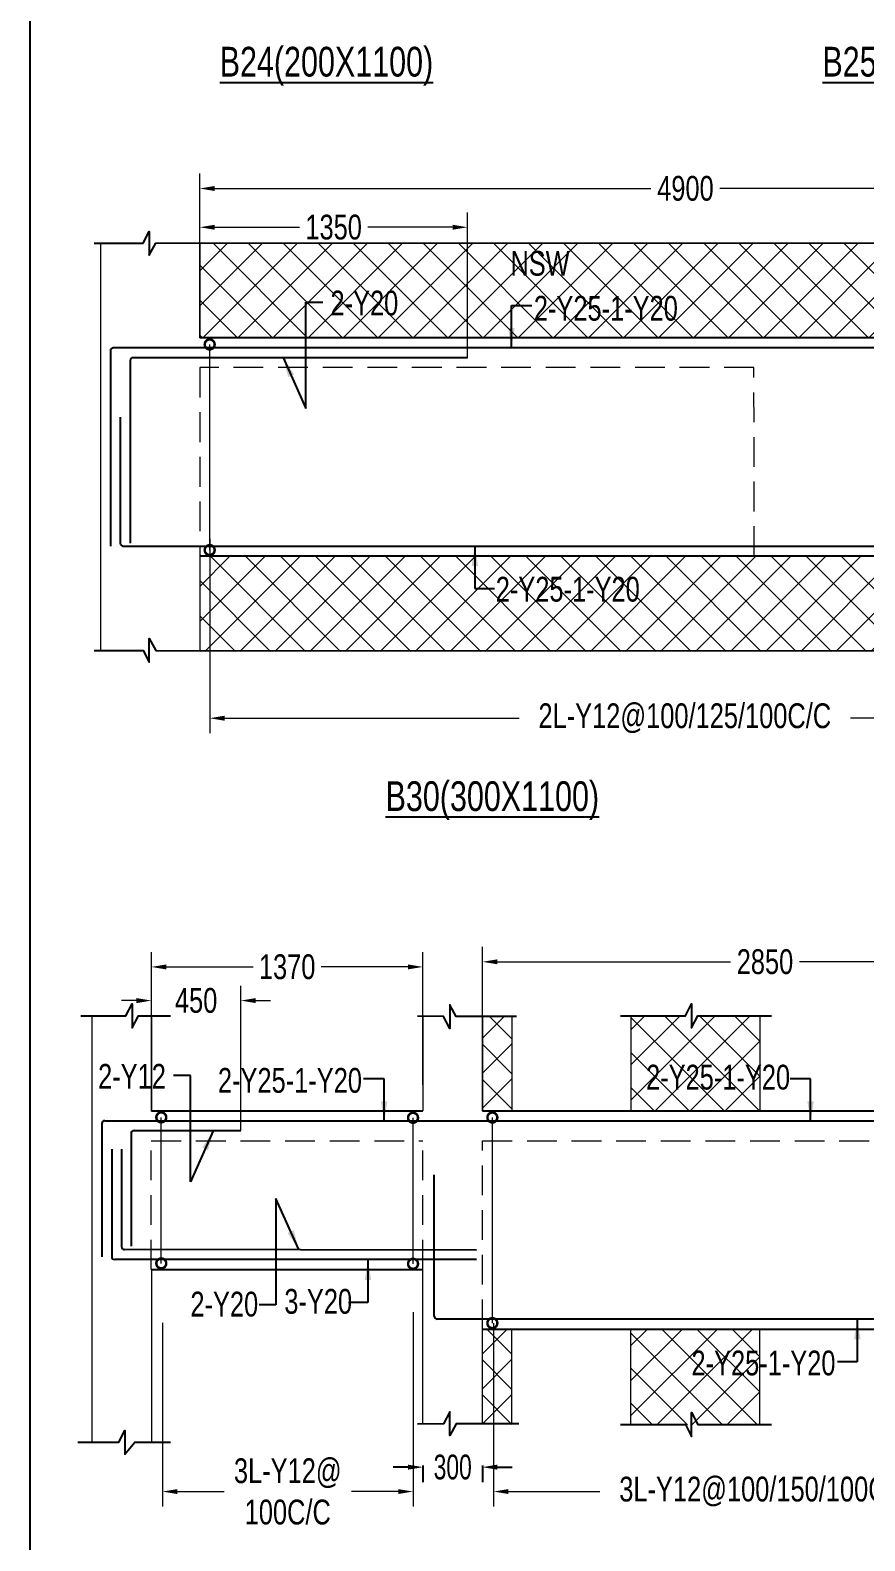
# Model space of a CAD drawing. Header units: millimetres. Extents: x -9667 to 132562, y -132456 to -91255.
# Drawn here: x -9667 to -5458, y -113561 to -105946 of the extents above; entities that cross this region are included whole.
import ezdxf

# ---------------------------------------------------------------- set-up
doc = ezdxf.new("R2010")
doc.units = ezdxf.units.MM
doc.header["$LTSCALE"] = 100
doc.header["$MEASUREMENT"] = 0
doc.linetypes.add('CONTINU', pattern=[0])
doc.linetypes.add('HIDDEN', pattern=[0.375, 0.25, -0.125])
doc.layers.get('Defpoints').update_dxf_attribs({"color": 1, "lineweight": 0})
for name, color, linetype in [('-S-ARROW', 253, 'Continuous'), ('-S-BMNO', 1, 'Continuous'), ('-S-MISC', 8, 'Continuous'), ('-STR-BEAM', 7, 'CONTINU'), ('-STR-REINF', 3, 'Continuous')]:
    doc.layers.add(name, color=color, linetype=linetype)
for name, color, linetype, lineweight in [('-S-STIRRUPS DIM', 6, 'Continuous', 9), ('-S-STIRUP', 11, 'Continuous', 9), ('-S-TEXT', 6, 'Continuous', 0), ('-STR-COLUMN', 5, 'HIDDEN', 13), ('S-COL HATCH', 9, 'Continuous', 0), ('SLAB LINE', 254, 'HIDDEN', 20)]:
    doc.layers.add(name, color=color, linetype=linetype, lineweight=lineweight)
doc.styles.add('BEAM-LS', font='romans.shx', dxfattribs={"width": 0.8})
doc.styles.add('SOBHA', font='swisscl.ttf', dxfattribs={"width": 0.9})
doc.styles.add('sobha.sed', font='swisscl.ttf')
doc.dimstyles.new('S-50', dxfattribs={"dimscale": 50, "dimtxt": 2.5, "dimasz": 2, "dimexe": 0.5, "dimexo": 0.25, "dimgap": 0.25, "dimtad": 0, "dimdec": 0, "dimrnd": 0.0005, "dimzin": 0, "dimdsep": 46, "dimtxsty": 'sobha.sed', "dimblk": 'OBLIQUE', "dimcen": 0.09, "dimclrd": 8, "dimclre": 8, "dimclrt": 6, "dimadec": 0, "dimazin": 0, "dimtfac": 1, "dimtdec": 0, "dimtofl": 0, "dimtmove": 2, "dimatfit": 3, "dimfxl": 0.18, "dimtolj": 1, "dimtzin": 0, "dimlwd": -1, "dimlwe": -1, "dimarcsym": 0})
doc.dimstyles.new('S-DIM50', dxfattribs={"dimscale": 50, "dimtxt": 2.5, "dimasz": 1.5, "dimexe": 1.5, "dimexo": 1, "dimgap": 0.5, "dimtad": 0, "dimdec": 0, "dimzin": 0, "dimdsep": 46, "dimtxsty": 'SOBHA', "dimcen": 0.09, "dimclrd": 256, "dimclre": 256, "dimclrt": 6, "dimadec": 5, "dimazin": 0, "dimtfac": 1, "dimtdec": 0, "dimtofl": 0, "dimtmove": 0, "dimatfit": 3, "dimfxl": 0.18, "dimtolj": 1, "dimtzin": 0, "dimlwd": -1, "dimlwe": -1, "dimarcsym": 0})
doc.dimstyles.new('STIRUP', dxfattribs={"dimscale": 50, "dimtxt": 2.5, "dimasz": 2.2, "dimexe": 0, "dimexo": 0, "dimgap": 0.5, "dimtad": 0, "dimdec": 0, "dimzin": 0, "dimdsep": 46, "dimtxsty": 'BEAM-LS', "dimblk": 'DOTSMALL', "dimcen": 0.09, "dimclrd": 256, "dimclre": 256, "dimclrt": 256, "dimadec": 5, "dimazin": 0, "dimtfac": 1, "dimtdec": 0, "dimtofl": 0, "dimtmove": 0, "dimatfit": 3, "dimldrblk": 'DOTSMALL', "dimfxl": 0, "dimfxlon": 1, "dimtolj": 1, "dimtzin": 0, "dimlwd": -1, "dimlwe": -1, "dimarcsym": 0})
pattern_1 = [(45, (269979.18, 10235.55), (-88.38835, 88.38835), []), (135, (269979.18, 10235.55), (-88.38835, -88.38835), [])]
pattern_2 = [(45, (269430.5, 6336.93), (-88.38835, 88.38835), []), (135, (269430.5, 6336.93), (-88.38835, -88.38835), [])]

# ---------------------------------------------------------------- blocks, each defined once
blk = doc.blocks.new('*D546')
at = {"layer": '-S-STIRRUPS DIM', "color": 251, "transparency": 16777216}
for p, q in [((-8812, -107079), (-8812, -106668.8)), ((-3913.1, -107497), (-3913.1, -106668.8)), ((-8737, -106743.8), (-6536.7, -106743.8)), ((-3988.1, -106743.8), (-6188.4, -106743.8))]:
    blk.add_line(p, q, dxfattribs=at)
for points in [[(-8737, -106731.3), (-8737, -106756.3), (-8812, -106743.8)], [(-3988.1, -106731.3), (-3988.1, -106756.3), (-3913.1, -106743.8)]]:
    blk.add_solid(points, dxfattribs=at)
at = {"layer": 'Defpoints', "color": 0, "transparency": 16777216}
for p in [(-3913.1, -106743.8), (-8812, -107079, 0), (-3913.1, -107497, 0)]:
    blk.add_point(p, dxfattribs=at)
at = {"layer": '-S-STIRRUPS DIM', "color": 6, "transparency": 16777216, "insert": (-6362.6, -106743.8), "char_height": 125, "attachment_point": 5, "style": 'sobha.sed'}
blk.add_mtext('\\A1;4900', dxfattribs=at)
blk = doc.blocks.new('*D549')
at = {"layer": '-S-STIRRUPS DIM', "color": 251, "transparency": 16777216}
for p, q in [((-8762.2, -108509.8), (-8762.2, -109489.4)), ((-3969.4, -108566.1), (-3969.4, -109489.4)), ((-8687.2, -109414.4), (-7201.7, -109414.4)), ((-4044.4, -109414.4), (-5529.8, -109414.4))]:
    blk.add_line(p, q, dxfattribs=at)
for points in [[(-8687.2, -109401.9), (-8687.2, -109426.9), (-8762.2, -109414.4)], [(-4044.4, -109401.9), (-4044.4, -109426.9), (-3969.4, -109414.4)]]:
    blk.add_solid(points, dxfattribs=at)
at = {"layer": 'Defpoints', "color": 0, "transparency": 16777216}
for p in [(-8762.2, -108509.8, 178586.6), (-3969.4, -108566.1, 0), (-3969.4, -109414.4)]:
    blk.add_point(p, dxfattribs=at)
at = {"layer": '-S-STIRRUPS DIM', "color": 6, "transparency": 16777216, "insert": (-6365.8, -109414.4), "char_height": 125, "attachment_point": 5, "style": 'sobha.sed'}
blk.add_mtext('\\A1;2L-Y12@100/125/100C/C', dxfattribs=at)
blk = doc.blocks.new('_Oblique')
at = {"color": 0, "linetype": 'ByBlock', "lineweight": -2}
blk.add_line((-0.5, -0.5), (0.5, 0.5), dxfattribs=at)
blk = doc.blocks.new('_DotSmall')
at = {"color": 0, "linetype": 'ByBlock', "const_width": 0.5}
blk.add_lwpolyline([(-0.0625, 0, 1), (0.0625, 0, 1)], format="xyb", close=True, dxfattribs=at)
blk = doc.blocks.new('*D554')
at = {"layer": '-S-STIRUP', "ltscale": 100, "transparency": 16777216}
blk.add_line((-8762.2, -108566.7), (-8762.2, -107530), dxfattribs=at)
at = {"layer": 'Defpoints', "color": 0, "linetype": 'CONTINU', "ltscale": 100, "transparency": 16777216}
for p in [(-8762.2, -107530), (-8762.2, -107530), (-8762.2, -108566.7)]:
    blk.add_point(p, dxfattribs=at)
at = {"layer": '-S-STIRUP', "linetype": 'CONTINU', "ltscale": 100, "transparency": 16777216, "xscale": 100, "yscale": 100, "zscale": 100}
for p, rotation in [((-8762.2, -107530), 90), ((-8762.2, -108566.7), 270)]:
    blk.add_blockref('_DotSmall', p, dxfattribs=dict(at, rotation=rotation))
blk = doc.blocks.new('*D562')
at = {"layer": '-S-STIRRUPS DIM', "color": 251, "transparency": 16777216}
for p, q in [((-8812, -107497), (-8812, -106864.2)), ((-7462, -107597.9), (-7462, -106864.2)), ((-8737, -106939.2), (-8308.9, -106939.2)), ((-7537, -106939.2), (-7965.1, -106939.2))]:
    blk.add_line(p, q, dxfattribs=at)
for points in [[(-8737, -106926.7), (-8737, -106951.7), (-8812, -106939.2)], [(-7537, -106926.7), (-7537, -106951.7), (-7462, -106939.2)]]:
    blk.add_solid(points, dxfattribs=at)
at = {"layer": 'Defpoints', "color": 0, "transparency": 16777216}
for p in [(-8812, -106939.2), (-8812, -107497, 0), (-7462, -107597.9, 0)]:
    blk.add_point(p, dxfattribs=at)
at = {"layer": '-S-STIRRUPS DIM', "color": 6, "transparency": 16777216, "insert": (-8137, -106939.2), "char_height": 125, "attachment_point": 5, "style": 'sobha.sed'}
blk.add_mtext('\\A1;1350', dxfattribs=at)
blk = doc.blocks.new('*D576')
at = {"layer": '-S-STIRRUPS DIM', "color": 251, "transparency": 16777216}
for p, q in [((-7386.4, -111393.7), (-7386.4, -110567.4)), ((-4536.4, -110977.6), (-4536.4, -110567.4)), ((-7311.4, -110642.4), (-6134.7, -110642.4)), ((-4611.4, -110642.4), (-5788.1, -110642.4))]:
    blk.add_line(p, q, dxfattribs=at)
for points in [[(-7311.4, -110629.9), (-7311.4, -110654.9), (-7386.4, -110642.4)], [(-4611.4, -110629.9), (-4611.4, -110654.9), (-4536.4, -110642.4)]]:
    blk.add_solid(points, dxfattribs=at)
at = {"layer": 'Defpoints', "color": 0, "transparency": 16777216}
for p in [(-7386.4, -110642.4), (-4536.4, -110977.6, 0), (-7386.4, -111393.7, 0)]:
    blk.add_point(p, dxfattribs=at)
at = {"layer": '-S-STIRRUPS DIM', "color": 6, "transparency": 16777216, "insert": (-5961.4, -110642.4), "char_height": 125, "attachment_point": 5, "style": 'sobha.sed'}
blk.add_mtext('\\A1;2850', dxfattribs=at)
blk = doc.blocks.new('*D579')
at = {"layer": '-S-STIRRUPS DIM', "color": 251, "transparency": 16777216}
for p, q in [((-7330.2, -112463.9), (-7330.2, -113388)), ((-4586.3, -112408.4), (-4586.3, -113388)), ((-7255.2, -113313), (-6794.3, -113313)), ((-4661.3, -113313), (-5122.1, -113313))]:
    blk.add_line(p, q, dxfattribs=at)
for points in [[(-7255.2, -113300.5), (-7255.2, -113325.5), (-7330.2, -113313)], [(-4661.3, -113300.5), (-4661.3, -113325.5), (-4586.3, -113313)]]:
    blk.add_solid(points, dxfattribs=at)
at = {"layer": 'Defpoints', "color": 0, "transparency": 16777216}
for p in [(-7330.2, -112463.9, 0), (-4586.3, -112408.4, 178586.6), (-7330.2, -113313)]:
    blk.add_point(p, dxfattribs=at)
at = {"layer": '-S-STIRRUPS DIM', "color": 6, "transparency": 16777216, "insert": (-5958.2, -113313), "char_height": 125, "attachment_point": 5, "style": 'sobha.sed'}
blk.add_mtext('\\A1;3L-Y12@100/150/100C/C', dxfattribs=at)
blk = doc.blocks.new('*D580')
at = {"layer": '-S-STIRRUPS DIM', "color": 251, "transparency": 16777216}
for p, q in [((-9000.1, -112462.7), (-9000.1, -113388)), ((-7736.5, -112407.9), (-7736.5, -113388)), ((-8925.1, -113313), (-8689.1, -113313)), ((-7811.5, -113313), (-8047.6, -113313))]:
    blk.add_line(p, q, dxfattribs=at)
for points in [[(-8925.1, -113300.5), (-8925.1, -113325.5), (-9000.1, -113313)], [(-7811.5, -113300.5), (-7811.5, -113325.5), (-7736.5, -113313)]]:
    blk.add_solid(points, dxfattribs=at)
at = {"layer": 'Defpoints', "color": 0, "transparency": 16777216}
for p in [(-9000.1, -112462.7, 0), (-7736.5, -112407.9, 178586.6), (-9000.1, -113313)]:
    blk.add_point(p, dxfattribs=at)
at = {"layer": '-S-STIRRUPS DIM', "color": 6, "transparency": 16777216, "insert": (-8368.3, -113313), "char_height": 125, "attachment_point": 5, "style": 'sobha.sed'}
blk.add_mtext('\\A1;3L-Y12@\\P100C/C', dxfattribs=at)
blk = doc.blocks.new('*D581')
at = {"layer": '-S-STIRRUPS DIM', "color": 251, "transparency": 16777216}
for p, q in [((-9056.4, -111262.1), (-9056.4, -110593.1)), ((-7686.4, -111262.1), (-7686.4, -110593.1)), ((-8981.4, -110668.1), (-8543.3, -110668.1)), ((-7761.4, -110668.1), (-8199.5, -110668.1))]:
    blk.add_line(p, q, dxfattribs=at)
for points in [[(-8981.4, -110655.6), (-8981.4, -110680.6), (-9056.4, -110668.1)], [(-7761.4, -110655.6), (-7761.4, -110680.6), (-7686.4, -110668.1)]]:
    blk.add_solid(points, dxfattribs=at)
at = {"layer": 'Defpoints', "color": 0, "transparency": 16777216}
for p in [(-9056.4, -110668.1), (-9056.4, -111262.1), (-7686.4, -111262.1, 0)]:
    blk.add_point(p, dxfattribs=at)
at = {"layer": '-S-STIRRUPS DIM', "color": 6, "transparency": 16777216, "insert": (-8371.4, -110668.1), "char_height": 125, "attachment_point": 5, "style": 'sobha.sed'}
blk.add_mtext('\\A1;1370', dxfattribs=at)
blk = doc.blocks.new('*D583')
at = {"layer": '-S-STIRUP', "ltscale": 100, "transparency": 16777216}
blk.add_line((-9006.4, -112162.7), (-9006.4, -111426.5), dxfattribs=at)
at = {"layer": 'Defpoints', "color": 0, "linetype": 'CONTINU', "ltscale": 100, "transparency": 16777216}
for p in [(-9006.4, -111426.5), (-9006.4, -111426.5), (-9006.4, -112162.7, 0)]:
    blk.add_point(p, dxfattribs=at)
at = {"layer": '-S-STIRUP', "linetype": 'CONTINU', "ltscale": 100, "transparency": 16777216, "xscale": 100, "yscale": 100, "zscale": 100}
for p, rotation in [((-9006.4, -111426.5), 90), ((-9006.4, -112162.7), 270)]:
    blk.add_blockref('_DotSmall', p, dxfattribs=dict(at, rotation=rotation))
blk = doc.blocks.new('*D586')
at = {"layer": '-S-STIRUP', "ltscale": 100, "transparency": 16777216}
blk.add_line((-7736.5, -112164.9), (-7736.5, -111428.6), dxfattribs=at)
at = {"layer": 'Defpoints', "color": 0, "linetype": 'CONTINU', "ltscale": 100, "transparency": 16777216}
for p in [(-7736.5, -111428.6), (-7736.3, -111428.6), (-7736.5, -112164.9, 0)]:
    blk.add_point(p, dxfattribs=at)
at = {"layer": '-S-STIRUP', "linetype": 'CONTINU', "ltscale": 100, "transparency": 16777216, "xscale": 100, "yscale": 100, "zscale": 100}
for p, rotation in [((-7736.5, -111428.6), 90), ((-7736.5, -112164.9), 270)]:
    blk.add_blockref('_DotSmall', p, dxfattribs=dict(at, rotation=rotation))
blk = doc.blocks.new('*D587')
at = {"layer": '-S-STIRUP', "ltscale": 100, "transparency": 16777216}
blk.add_line((-7336.4, -112463.9), (-7336.4, -111427.2), dxfattribs=at)
at = {"layer": 'Defpoints', "color": 0, "linetype": 'CONTINU', "ltscale": 100, "transparency": 16777216}
for p in [(-7336.4, -111427.2), (-7336.4, -111427.2), (-7336.4, -112463.9)]:
    blk.add_point(p, dxfattribs=at)
at = {"layer": '-S-STIRUP', "linetype": 'CONTINU', "ltscale": 100, "transparency": 16777216, "xscale": 100, "yscale": 100, "zscale": 100}
for p, rotation in [((-7336.4, -111427.2), 90), ((-7336.4, -112463.9), 270)]:
    blk.add_blockref('_DotSmall', p, dxfattribs=dict(at, rotation=rotation))
blk = doc.blocks.new('*D573')
at = {"layer": '-S-STIRRUPS DIM', "color": 251, "transparency": 16777216}
for p, q in [((-9056.4, -111395.6), (-9056.4, -110762.8)), ((-8604.6, -111493.4), (-8604.6, -110762.8)), ((-9131.4, -110837.8), (-9206.4, -110837.8)), ((-8529.6, -110837.8), (-8454.6, -110837.8))]:
    blk.add_line(p, q, dxfattribs=at)
for points in [[(-9131.4, -110825.3), (-9131.4, -110850.3), (-9056.4, -110837.8)], [(-8529.6, -110825.3), (-8529.6, -110850.3), (-8604.6, -110837.8)]]:
    blk.add_solid(points, dxfattribs=at)
at = {"layer": 'Defpoints', "color": 0, "transparency": 16777216}
for p in [(-9056.4, -110837.8), (-9056.4, -111395.6, 0), (-8604.6, -111493.4, 0)]:
    blk.add_point(p, dxfattribs=at)
at = {"layer": '-S-STIRRUPS DIM', "color": 6, "transparency": 16777216, "insert": (-8830.5, -110837.8), "char_height": 125, "attachment_point": 5, "style": 'sobha.sed'}
blk.add_mtext('\\A1;450', dxfattribs=at)
blk = doc.blocks.new('*D794')
at = {"transparency": 16777216}
for p, q in [((-7761.4, -113190), (-7836.4, -113190)), ((-7686.4, -113181), (-7686.4, -113265)), ((-7386.4, -113181), (-7386.4, -113265)), ((-7311.4, -113190), (-7236.4, -113190))]:
    blk.add_line(p, q, dxfattribs=at)
for points in [[(-7761.4, -113177.5), (-7761.4, -113202.5), (-7686.4, -113190)], [(-7311.4, -113177.5), (-7311.4, -113202.5), (-7386.4, -113190)]]:
    blk.add_solid(points, dxfattribs=at)
at = {"layer": 'Defpoints', "color": 0, "transparency": 16777216}
for p in [(-7686.4, -112973.3, 0), (-7386.4, -112971.4, 0), (-7386.4, -113190)]:
    blk.add_point(p, dxfattribs=at)
at = {"color": 6, "transparency": 16777216, "insert": (-7536.4, -113190), "char_height": 125, "attachment_point": 5, "style": 'SOBHA'}
blk.add_mtext('\\A1;300', dxfattribs=at)

msp = doc.modelspace()

# ---------------------------------------------------------------- hatches: boundary and pattern name
at = {"layer": 'S-COL HATCH'}
h = msp.add_hatch(dxfattribs=at)
h.set_pattern_fill('ANSI37', color=252, scale=1000)
h.set_pattern_definition(pattern_1)
h.paths.add_polyline_path([(-5306.9, -107496.6), (-8812, -107496.6), (-8812, -107017.9), (-5306.9, -107017.9)])
h.paths.add_polyline_path([(-3903.1, -107019.7), (-4673.5, -107019.7), (-4673.5, -107496.5), (-3903.1, -107496.5)])
h.paths.add_polyline_path([(-3302.6, -107496.3), (-3413.2, -107496.3), (-3413.2, -107017.9), (-3302.6, -107017.9)])
h.paths.add_polyline_path([(-1012, -107496.3), (-2681.6, -107496.3), (-2681.6, -107017.9), (-1012, -107017.9)])
h.paths.add_polyline_path([(1538, -107795.7), (788, -107795.8), (788, -107495.8), (488, -107496.3), (488, -107017.9), (1538, -107017.9)])
h.paths.add_polyline_path([(3888, -107495.4), (3636.8, -107495.4), (3636.8, -107017.9), (3888, -107017.9)])
h.paths.add_polyline_path([(5738, -107495.4), (5088, -107495.4), (5088, -107017.9), (5738, -107017.9)])
h.paths.add_polyline_path([(6486.8, -107496.2), (6338, -107496.2), (6338, -107018.7), (6486.8, -107018.7)])
h = msp.add_hatch(dxfattribs=at)
h.set_pattern_fill('ANSI37', color=252, scale=1000)
h.set_pattern_definition(pattern_1)
h.paths.add_polyline_path([(-5306.9, -108598.9), (-8812, -108598.9), (-8812, -109077.6), (-5306.9, -109077.6)])
h.paths.add_polyline_path([(-3903.1, -109075.8), (-4673.5, -109075.8), (-4673.5, -108599), (-3903.1, -108599)])
h.paths.add_polyline_path([(-3302.6, -108599.2), (-3413.2, -108599.2), (-3413.2, -109077.6), (-3302.6, -109077.6)])
h.paths.add_polyline_path([(-1012, -108599.2), (-2681.6, -108599.2), (-2681.6, -109077.6), (-1012, -109077.6)])
h.paths.add_polyline_path([(1538, -108599.2), (488, -108599.2), (488, -109077.6), (1538, -109077.6)])
h.paths.add_polyline_path([(3888, -108600.1), (3636.8, -108600.1), (3636.8, -109077.6), (3888, -109077.6)])
h.paths.add_polyline_path([(5738, -108600.1), (5088, -108600.1), (5088, -109077.6), (5738, -109077.6)])
h.paths.add_polyline_path([(6486.8, -108599.3), (6338, -108599.3), (6338, -109076.8), (6486.8, -109076.8)])
h = msp.add_hatch(dxfattribs=at)
h.set_pattern_fill('ANSI37', color=252, scale=1000)
h.set_pattern_definition(pattern_2)
h.paths.add_polyline_path([(4407.3, -111395.2), (7912.4, -111395.2), (7912.4, -110916.5), (4407.3, -110916.5)])
h.paths.add_polyline_path([(3003.5, -110918.3), (3773.9, -110918.3), (3773.9, -111395.1), (3003.5, -111395.1)])
h.paths.add_polyline_path([(2403.1, -111394.9), (2513.6, -111394.9), (2513.6, -110916.5), (2403.1, -110916.5)])
h.paths.add_polyline_path([(112.4, -111394.9), (1782, -111394.9), (1782, -110916.5), (112.4, -110916.5)])
h.paths.add_polyline_path([(-2437.6, -111694.3), (-1687.6, -111694.4), (-1687.6, -111394.4), (-1387.6, -111394.9), (-1387.6, -110916.5), (-2437.5, -110916.5)])
h.paths.add_polyline_path([(-4787.6, -111394.1), (-4536.4, -111394.1), (-4536.4, -110916.5), (-4787.6, -110916.5)])
h.paths.add_polyline_path([(-6637.6, -111394.1), (-5987.6, -111394.1), (-5987.6, -110916.5), (-6637.6, -110916.5)])
h.paths.add_polyline_path([(-7386.4, -111394.8), (-7237.6, -111394.8), (-7237.6, -110917.3), (-7386.4, -110917.3)])
h = msp.add_hatch(dxfattribs=at)
h.set_pattern_fill('ANSI37', color=252, scale=1000)
h.set_pattern_definition(pattern_2)
h.paths.add_polyline_path([(4407.3, -112497.6), (7912.4, -112497.6), (7912.4, -112976.2), (4407.3, -112976.2)])
h.paths.add_polyline_path([(3003.5, -112974.4), (3773.9, -112974.4), (3773.9, -112497.6), (3003.5, -112497.6)])
h.paths.add_polyline_path([(2403.1, -112497.8), (2513.6, -112497.8), (2513.6, -112976.3), (2403.1, -112976.3)])
h.paths.add_polyline_path([(112.4, -112497.8), (1782, -112497.8), (1782, -112976.3), (112.4, -112976.3)])
h.paths.add_polyline_path([(-2437.5, -112497.8), (-1387.6, -112497.8), (-1387.6, -112976.3), (-2437.5, -112976.3)])
h.paths.add_polyline_path([(-4787.6, -112498.7), (-4536.4, -112498.7), (-4536.4, -112976.2), (-4787.6, -112976.2)])
h.paths.add_polyline_path([(-6637.6, -112498.7), (-5987.6, -112498.7), (-5987.6, -112976.2), (-6637.6, -112976.2)])
h.paths.add_polyline_path([(-7386.4, -112497.9), (-7237.6, -112497.9), (-7237.6, -112975.4), (-7386.4, -112975.4)])

# ---------------------------------------------------------------- linework, layer by layer
at = {"layer": '-S-ARROW'}
msp.add_lwpolyline([(-9667.5, -91255), (25043.3, -91255), (25043.3, -118687.9), (-9667.5, -118687.9)], close=True, dxfattribs=at)
at = {"layer": '-S-MISC', "linetype": 'ByBlock', "ltscale": 1000}
for points in [[(-9344.3, -107019.7), (-9097.7, -107019.7), (-9066.8, -106960.1), (-9066.8, -107080.2), (-9033.9, -107019.7), (-5189.8, -107017.6)], [(-9344.3, -109072.8), (-9097.7, -109072.8), (-9066.8, -109132.5), (-9066.8, -109012.3), (-9033.9, -109072.8), (-5189.8, -109074.9)]]:
    msp.add_lwpolyline(points, dxfattribs=at)
at = {"layer": '-S-MISC', "linetype": 'ByBlock', "ltscale": 1000, "elevation": 0}
for points in [[(-9412.2, -110914.2), (-9184.4, -110914.2), (-9153.5, -110854.5), (-9153.5, -110974.7), (-9121.6, -110914.4), (-8960.6, -110914.4)], [(-7214.7, -110918.3), (-7519.8, -110918.3), (-7550.6, -110858.7), (-7550.6, -110978.8), (-7583.5, -110918.3), (-7713.3, -110916.3)], [(-6690.7, -110914.2), (-6362.7, -110914.2), (-6331.8, -110854.5), (-6331.8, -110974.7), (-6299.9, -110914.4), (-5927.7, -110914.4)], [(-7202.7, -112971.4), (-7519.8, -112971.4), (-7550.6, -113031.1), (-7550.6, -112910.9), (-7583.5, -112971.4), (-7713.3, -112973.5)], [(-6690.7, -112975.6), (-6362.7, -112975.6), (-6331.8, -113035.3), (-6331.8, -112915.1), (-6299.9, -112975.3), (-5927.7, -112975.3)], [(-9427.2, -113064.2), (-9220.4, -113064.2), (-9189.6, -113004.5), (-9189.6, -113124.7), (-9139.7, -113064.2), (-8960.6, -113064.4)]]:
    msp.add_lwpolyline(points, dxfattribs=at)
at = {"layer": '-STR-BEAM'}
for p, q in [((-3913.1, -107496.4, 0), (-8812, -107497, 0)), ((-3913.1, -108596.4, 0), (-8812, -108597, 0)), ((-9056.4, -111393.5, 0), (-7686.4, -111393.7, 0)), ((-7386.4, -111393.7, 0), (-4536.4, -111394.1, 0)), ((-9056.5, -112193.5, 0), (-7686.5, -112193.7, 0)), ((-7386.5, -112493.7, 0), (-4536.5, -112494.1, 0))]:
    msp.add_line(p, q, dxfattribs=at)
at = {"layer": '-STR-COLUMN', "linetype": 'Continuous', "ltscale": 10}
for p, q in [((-9313.2, -107017.9), (-9313.2, -109072.8)), ((-8812, -107017.9), (-8812, -107497)), ((-8812, -108597), (-8811.9, -109072.9)), ((-9356.4, -110914.2, 0), (-9356.4, -113064.2, 0)), ((-9056.4, -110914.4, 0), (-9056.4, -111395.6, 0)), ((-7686.4, -110916.5, 0), (-7686.4, -111393.7, 0)), ((-7386.4, -110916.5, 0), (-7386.4, -111395.6, 0)), ((-7237.6, -110918.3, 0), (-7237.6, -111393.8, 0)), ((-6637.6, -110916.5, 0), (-6637.6, -111395.6, 0)), ((-5987.6, -110916.5, 0), (-5987.6, -111395.6, 0)), ((-9056.4, -112193.5, 0), (-9056.4, -113064.4, 0)), ((-7686.4, -112973.3, 0), (-7686.8, -112193.7, 0)), ((-7386.4, -112973.3, 0), (-7386.4, -112494.2, 0)), ((-7237.6, -112971.4, 0), (-7237.6, -112496, 0)), ((-6637.6, -112973.3, 0), (-6637.6, -112494.2, 0)), ((-5987.6, -112973.3, 0), (-5987.6, -112494.2, 0))]:
    msp.add_line(p, q, dxfattribs=at)
at = {"layer": '-STR-REINF', "ltscale": 10}
for p, q in [((-9263.2, -107562), (-9263.2, -108547.7)), ((724, -107545.7, 0), (-9248.2, -107547)), ((-7462, -107596.8, 0), (-9148.2, -107597, 0)), ((-9163.2, -107612, 0), (-9163.2, -108532)), ((-9213.2, -107897), (-9213.2, -108532)), ((-9198.2, -108547), (6715, -108544.9)), ((-9306.4, -111458.3, 0), (-9306.4, -112130.1, 0)), ((-9291.4, -111443.3, 0), (-4086.4, -111444, 0)), ((-9158.6, -111508.3, 0), (-9158.6, -112076.6, 0)), ((-9144.1, -111493.3, 0), (-8604.6, -111493.4, 0)), ((-9256.4, -111587.1, 0), (-9256.4, -112128.3, 0)), ((-9206.4, -111587.1, 0), (-9206.4, -112078.3, 0)), ((-7629.6, -112428.5, 0), (-7629.6, -111716.6, 0)), ((-7416.6, -112095.6, 0), (-9191.4, -112093.3, 0)), ((-7416.6, -112143.5, 0), (-9241.4, -112143.3, 0)), ((8298.6, -112445.6, 0), (-7614.6, -112443.5, 0))]:
    msp.add_line(p, q, dxfattribs=at)
for centre, start, end in [((-9248.2, -107562), 90, 180), ((-9148.2, -107612, 0), 90.00757, 180), ((-9198.2, -108532), 180, 270), ((-9291.4, -111458.3, 0), 90, 180), ((-9143.6, -111508.3, 0), 89.98857, 180), ((-9191.4, -112078.3, 0), 180, 269.93848), ((-9241.4, -112128.3, 0), 180, 270), ((-7614.6, -112428.5, 0), 180, 269.9925)]:
    msp.add_arc(centre, 15, start, end, dxfattribs=at)
at = {"layer": 'SLAB LINE', "color": 8, "linetype": 'HIDDEN', "ltscale": 6}
for p, q in [((-6016.8, -107646.7, 0), (-8812, -107647, 0)), ((-8812, -107647, 0), (-8812, -108597)), ((-6016.6, -108596.7, 0), (-6016.8, -107646.7, 0)), ((-9056.5, -111544.1, 0), (-7686.7, -111544.1, 0)), ((-9056.5, -112193.5, 0), (-9056.5, -111544.1, 0)), ((-7686.9, -112193.2, 0), (-7686.7, -111543.7, 0)), ((-7386.5, -111544.1, 0), (-4536.5, -111544.1, 0)), ((-7386.5, -112494.1, 0), (-7386.5, -111544.1, 0))]:
    msp.add_line(p, q, dxfattribs=at)

# ---------------------------------------------------------------- texts
at = {"layer": '-S-BMNO', "color": 4, "linetype": 'Continuous', "style": 'sobha.sed'}
for s, p in [('%%UB24(200X1100)', (-8711.8, -106179.6, 0)), ('%%UB25(200X1100)', (-5671.8, -106179.6, 0)), ('%%UB30(300X1100)', (-7875, -109882.3, 0))]:
    msp.add_text(s, height=150, dxfattribs=at).set_placement(p)
at = {"layer": '-S-TEXT', "color": 6, "style": 'sobha.sed'}
msp.add_text('NSW', height=125, dxfattribs=at).set_placement((-7245.3, -107183.2, 0))
at = {"layer": '-S-TEXT', "color": 6, "char_height": 125, "style": 'sobha.sed'}
for s, insert, attachment_point in [('\\A1;2-Y20', (-7811, -107258.7, 0), 3), ('\\A1;2-Y25-1-Y20', (-7127.2, -107285.2, 0), 1), ('\\A1;2-Y25-1-Y20', (-7319.2, -108701.5, 0), 1), ('\\A1;2-Y12', (-9325, -111157.3, 0), 1), ('\\A1;2-Y25-1-Y20', (-7994.2, -111177.6, 0), 3), ('\\A1;2-Y25-1-Y20', (-5834.7, -111161.3), 3), ('\\A1;2-Y20', (-8859.4, -112305.5, 0), 1), ('\\A1;3-Y20', (-8043.8, -112291.7, 0), 3), ('\\A1;2-Y25-1-Y20', (-5605.7, -112602.3), 3)]:
    msp.add_mtext(s, dxfattribs=dict(at, insert=insert, attachment_point=attachment_point))

# ---------------------------------------------------------------- dimensions: what is measured, and where the dimension line sits
at = {"layer": '-S-STIRRUPS DIM'}
dim = msp.add_linear_dim(base=(-3913.1, -106743.8, 0), p1=(-8812, -107079), p2=(-3913.1, -107497), dimstyle='S-DIM50', override={"dimscale": 1, "dimtxt": 125, "dimasz": 75, "dimexe": 75, "dimexo": 0, "dimgap": 25, "dimrnd": 5, "dimtxsty": 'sobha.sed', "dimsah": 1, "dimcen": 4.5, "dimclrd": 251, "dimclre": 251, "dimfxl": 75}, dxfattribs=at)
dim.commit()
dim.dimension.update_dxf_attribs({"geometry": '*D546', "text_midpoint": (-6362.6, -106743.8, 0)})
for base, p1, p2, picture, middle in [((-8812, -106939.2, 0), (-7462, -107597.9, 0), (-8812, -107497), '*D562', (-8137, -106939.2, 0)), ((-7386.4, -110642.4), (-4536.4, -110977.6, 0), (-7386.4, -111393.7, 0), '*D576', (-5961.4, -110642.4)), ((-9056.4, -110668.1, 0), (-7686.4, -111262.1, 0), (-9056.4, -111262.1, 0), '*D581', (-8371.4, -110668.1, 0)), ((-9056.4, -110837.8, 0), (-8604.6, -111493.4, 0), (-9056.4, -111395.6, 0), '*D573', (-8830.5, -110837.8, 0))]:
    dim = msp.add_linear_dim(base=base, p1=p1, p2=p2, angle=180, dimstyle='S-DIM50', override={"dimscale": 1, "dimtxt": 125, "dimasz": 75, "dimexe": 75, "dimexo": 0, "dimgap": 25, "dimrnd": 5, "dimtxsty": 'sobha.sed', "dimsah": 1, "dimcen": 4.5, "dimclrd": 251, "dimclre": 251, "dimfxl": 75}, dxfattribs=at)
    dim.commit()
    dim.dimension.update_dxf_attribs({"geometry": picture, "text_midpoint": middle})
dim = msp.add_linear_dim(base=(-3969.4, -109414.4, 0), p1=(-8762.2, -108509.8, 178586.6), p2=(-3969.4, -108566.1), text='2L-Y12@100/125/100C/C', dimstyle='S-DIM50', override={"dimscale": 1, "dimtxt": 125, "dimasz": 75, "dimexe": 75, "dimexo": 0, "dimgap": 25, "dimtxsty": 'sobha.sed', "dimsah": 1, "dimcen": 4.5, "dimclrd": 251, "dimclre": 251, "dimfxl": 75}, dxfattribs=at)
dim.commit()
dim.dimension.update_dxf_attribs({"geometry": '*D549', "text_midpoint": (-6365.8, -109414.4, 0)})
for base, p1, p2, text, picture, middle in [((-9000.1, -113313), (-7736.5, -112407.9, 178586.6), (-9000.1, -112462.7, 0), '3L-Y12@\\P100C/C', '*D580', (-8368.3, -113313)), ((-7330.2, -113313), (-4586.3, -112408.4, 178586.6), (-7330.2, -112463.9, 0), '3L-Y12@100/150/100C/C', '*D579', (-5958.2, -113313))]:
    dim = msp.add_linear_dim(base=base, p1=p1, p2=p2, angle=180, text=text, dimstyle='S-DIM50', override={"dimscale": 1, "dimtxt": 125, "dimasz": 75, "dimexe": 75, "dimexo": 0, "dimgap": 25, "dimtxsty": 'sobha.sed', "dimsah": 1, "dimcen": 4.5, "dimclrd": 251, "dimclre": 251, "dimfxl": 75}, dxfattribs=at)
    dim.commit()
    dim.dimension.update_dxf_attribs({"geometry": picture, "text_midpoint": middle})
at = {"layer": '-S-STIRUP', "linetype": 'CONTINU', "ltscale": 100}
for base, p1, p2, picture, middle in [((-8762.2, -107530, 178586.6), (-8762.2, -108566.7, 178586.6), (-8762.2, -107530, 178586.6), '*D554', (-8762.2, -108048.4, 178586.6)), ((-9006.4, -111426.5, 0), (-9006.4, -112162.7, 0), (-9006.4, -111426.5, 0), '*D583', (-9006.4, -111794.6, 0)), ((-7736.5, -111428.6, 178586.6), (-7736.5, -112164.9, 178586.6), (-7736.3, -111428.6, 178586.6), '*D586', (-7736.5, -111796.7, 178586.6))]:
    dim = msp.add_linear_dim(base=base, p1=p1, p2=p2, angle=90, text=' ', dimstyle='STIRUP', override={"dimasz": 2}, dxfattribs=at)
    dim.commit()
    dim.dimension.update_dxf_attribs({"geometry": picture, "text_midpoint": middle})
dim = msp.add_linear_dim(base=(-7336.4, -111427.2, 0), p1=(-7336.4, -112463.9, 0), p2=(-7336.4, -111427.2, 0), angle=90, text=' ', dimstyle='STIRUP', override={"dimasz": 2}, dxfattribs=at)
dim.commit()
dim.dimension.update_dxf_attribs({"geometry": '*D587', "text_midpoint": (-7336.4, -112245.5, 0), "dimtype": 160})
at = {"color": 1}
dim = msp.add_linear_dim(base=(-7386.4, -113190), p1=(-7686.4, -112973.3, 0), p2=(-7386.4, -112971.4, 0), dimstyle='S-DIM50', override={"dimfxlon": 1, "dimarcsym": 2}, dxfattribs=at)
dim.commit()
dim.dimension.update_dxf_attribs({"geometry": '*D794', "text_midpoint": (-7536.4, -113190)})

# ---------------------------------------------------------------- leaders
at = {"layer": '-S-MISC'}
for points in [[(-8392.1, -107596.4, 0), (-8276.6, -107853.4, 0), (-8276.6, -107317.4, 0), (-8191.2, -107317.4, 0)], [(-7240.3, -107547, 0), (-7240.3, -107334.2, 0), (-7136.9, -107334.2, 0)], [(-7424.8, -108547, 0), (-7424.8, -108759.8, 0), (-7325.7, -108759.8, 0)], [(-8743.9, -111495, 0), (-8859.4, -111752, 0), (-8859.4, -111216.1, 0), (-8944.8, -111216.1, 0)], [(-7882.2, -111445.6), (-7882.2, -111232.8), (-7985.7, -111232.8)], [(-5731.2, -111445.6), (-5731.2, -111232.8), (-5834.7, -111232.8)], [(-8312.4, -112093.4, 0), (-8427.9, -111836.4, 0), (-8427.9, -112372.3, 0), (-8513.3, -112372.3, 0)], [(-5495.8, -112445.6), (-5495.8, -112658.4), (-5594.8, -112658.4)]]:
    msp.add_leader(points, dimstyle='S-50', dxfattribs=at)
at = {"layer": '-S-MISC', "annotation_type": 0, "has_hookline": 1, "hookline_direction": 1, "text_width": 353.8, "horizontal_direction": (-1, 0, 0)}
msp.add_leader([(-7963.8, -112146.4, 0), (-7963.8, -112359.2, 0), (-8062.8, -112359.2, 0)], dimstyle='S-50', dxfattribs=at)

doc.saveas('drawing.dxf')
